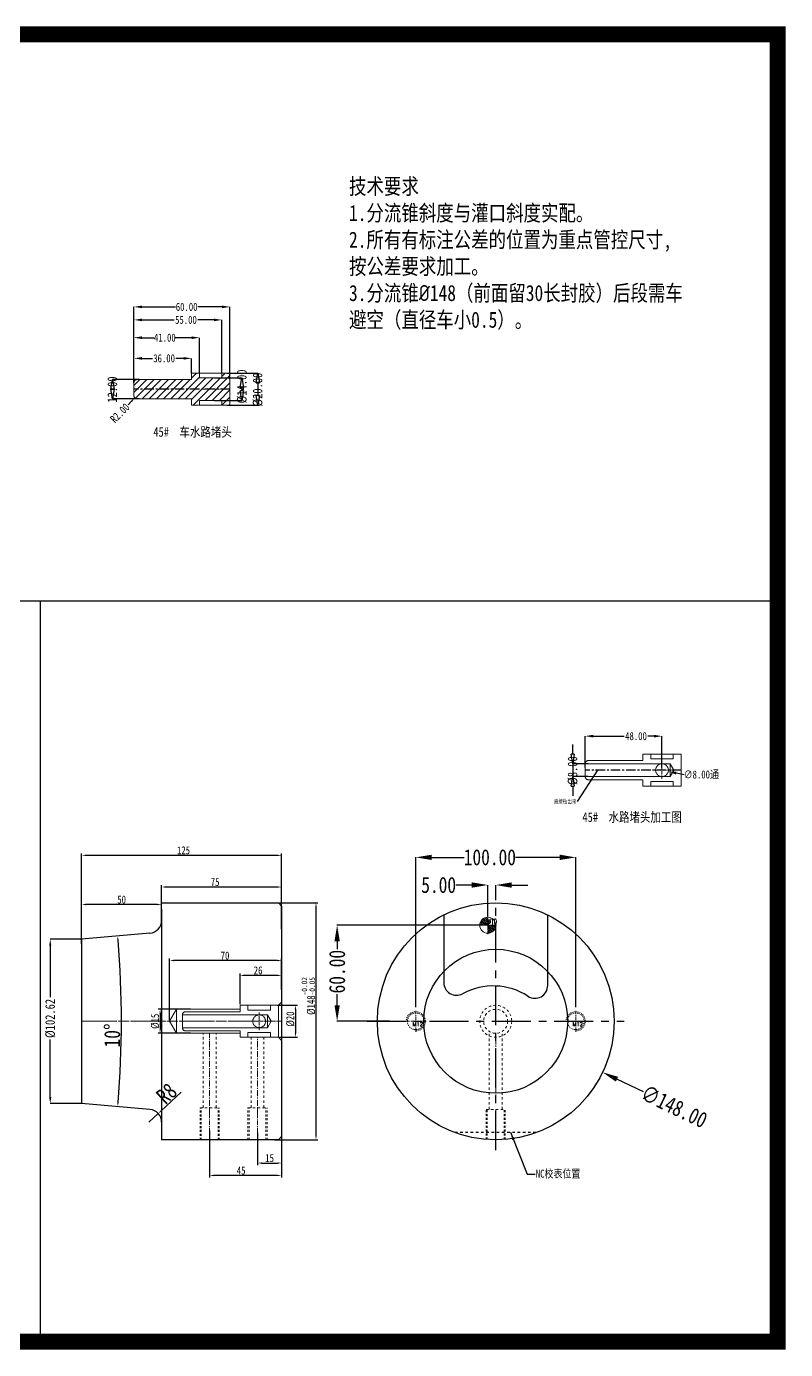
# Model space of a CAD drawing. Header units: millimetres. Extents: x -946 to 3963, y -10008 to 1396.
# Drawn here: x 1723 to 2197, y -109 to 718 of the extents above; entities that cross this region are included whole.
import ezdxf

# ---------------------------------------------------------------- set-up
doc = ezdxf.new("R2010")
doc.units = ezdxf.units.MM
doc.header["$LTSCALE"] = 16.335
doc.header["$PDMODE"] = 3
doc.header["$PDSIZE"] = 0.3125
for name, pattern in [('CENTER', [0.6, 0.375, -0.075, 0.075, -0.075]), ('HIDDEN', [0.2, 0.1, -0.1]), ('HIDDENX2', [0.75, 0.5, -0.25])]:
    doc.linetypes.add(name, pattern=pattern)
doc.layers.get('0').update_dxf_attribs({"linetype": 'CONTINUOUS'})
doc.layers.get('Defpoints').update_dxf_attribs({"linetype": 'CONTINUOUS'})
for name, color, linetype, lineweight in [('cool', 153, 'HIDDEN', 9), ('epin', 13, 'CONTINUOUS', 9), ('moldbase', 7, 'CONTINUOUS', 20), ('screw', 33, 'CONTINUOUS', 13), ('虚线', 6, 'HIDDENX2', 13)]:
    doc.layers.add(name, color=color, linetype=linetype, lineweight=lineweight)
doc.layers.add('DEFAULT_2', color=8, linetype='HIDDEN')
doc.layers.add('DIM', color=3, linetype='CONTINUOUS')
doc.styles.get("Standard").update_dxf_attribs({"font": 'txt', "width": 0.8})
doc.styles.add('TXT', font='txt.shx', dxfattribs={"bigfont": 'gbcbig.shx'})
doc.styles.add('TXT05', font='txt.shx', dxfattribs={"width": 0.5, "bigfont": 'gbcbig.shx'})
doc.dimstyles.new('11', dxfattribs={"dimtxt": 10, "dimasz": 10, "dimexe": 0, "dimexo": 0, "dimgap": 0, "dimtad": 0, "dimzin": 0, "dimdsep": 46, "dimtxsty": 'Standard', "dimcen": 0, "dimclrd": 4, "dimclre": 4, "dimclrt": 6, "dimazin": 0, "dimtfac": 1, "dimtofl": 0, "dimtmove": 0, "dimatfit": 3, "dimfxl": 0, "dimtolj": 1, "dimtzin": 0, "dimarcsym": 0})
doc.dimstyles.new('ISO-25', dxfattribs={"dimtxt": 10, "dimasz": 2.5, "dimexe": 1.25, "dimexo": 0.625, "dimtad": 1, "dimtxsty": 'Standard', "dimcen": 2.5, "dimadec": 0, "dimazin": 0, "dimtfac": 1, "dimtmove": 0, "dimatfit": 3, "dimfxl": 0, "dimarcsym": 0})
doc.dimstyles.get("Standard").update_dxf_attribs({"dimtxt": 0.15625, "dimasz": 0.1875, "dimexe": 0.125, "dimexo": 0.0625, "dimtad": 0, "dimtih": 1, "dimtoh": 1, "dimdsep": 46, "dimtxsty": 'Standard', "dimcen": 0.09, "dimadec": 0, "dimazin": 0, "dimtp": 0.01, "dimtm": 0.01, "dimtfac": 1, "dimtofl": 0, "dimtmove": 0, "dimatfit": 3, "dimfxl": 0, "dimtolj": 1, "dimarcsym": 0})
doc.dimstyles.new('STANDARD$0', dxfattribs={"dimscale": 2, "dimtxt": 3, "dimasz": 3, "dimexe": 1.25, "dimexo": 0.625, "dimgap": 0.5, "dimtad": 0, "dimdsep": 46, "dimlunit": 6, "dimtxsty": 'Standard', "dimblk": 'CLOSEDBLANK', "dimcen": 0, "dimclrt": 2, "dimazin": 2, "dimtfac": 2, "dimtmove": 1, "dimatfit": 3, "dimfxl": 0, "dimtolj": 1, "dimtzin": 0, "dimarcsym": 0})
doc.dimstyles.new('副本 STANDARD', dxfattribs={"dimtxt": 6, "dimasz": 4, "dimexe": 0, "dimexo": 0, "dimgap": 0, "dimtad": 0, "dimdsep": 46, "dimlunit": 6, "dimtxsty": 'Standard', "dimcen": 0, "dimclrd": 4, "dimclre": 4, "dimclrt": 6, "dimazin": 2, "dimtfac": 2, "dimtofl": 0, "dimtmove": 1, "dimatfit": 3, "dimfxl": 0, "dimtolj": 1, "dimtzin": 0, "dimarcsym": 0})

# ---------------------------------------------------------------- blocks, each defined once
blk = doc.blocks.new('*D93')
at = {"color": 4, "lineweight": -2}
for p, q in [((1966.24, 105.38), (1966.24, 199.04)), ((1976.24, 198.91), (1996.57, 198.91)), ((2056.24, 198.91), (2028.57, 198.91)), ((2066.24, 105.38), (2066.24, 199.04))]:
    blk.add_line(p, q, dxfattribs=at)
at = {"color": 4}
for points in [[(1976.24, 200.58), (1976.24, 197.25), (1966.24, 198.91)], [(2056.24, 200.58), (2056.24, 197.25), (2066.24, 198.91)]]:
    blk.add_solid(points, dxfattribs=at)
at = {"layer": 'Defpoints', "color": 0}
for p in [(1966.24, 198.91), (1966.24, 105.32), (2066.24, 105.32)]:
    blk.add_point(p, dxfattribs=at)
at = {"color": 6, "insert": (2012.57, 198.91), "char_height": 10, "attachment_point": 5}
blk.add_mtext('\\A1;100.00', dxfattribs=at)
blk = doc.blocks.new('_ClosedBlank')
at = {"color": 0, "linetype": 'ByBlock', "lineweight": -2}
for p, q in [((-1, 0.17), (0, 0)), ((-1, 0.17), (-1, -0.17)), ((0, 0), (-1, -0.17))]:
    blk.add_line(p, q, dxfattribs=at)
blk = doc.blocks.new('*D80')
at = {"color": 6, "lineweight": -2}
for p, q in [((1793.29, 497.37), (1776.58, 497.37)), ((1793.29, 485.37), (1776.58, 485.37))]:
    blk.add_line(p, q, dxfattribs=at)
at = {"layer": 'Defpoints', "color": 0}
for p in [(1793.29, 497.37), (1776.58, 485.37), (1793.29, 485.37)]:
    blk.add_point(p, dxfattribs=at)
at = {"color": 6, "lineweight": -2, "xscale": 6, "yscale": 6, "zscale": 6}
for p, rotation in [((1776.58, 497.37), 90), ((1776.58, 485.37), 270)]:
    blk.add_blockref('_ClosedBlank', p, dxfattribs=dict(at, rotation=rotation))
at = {"color": 4, "insert": (1776.58, 491.14), "char_height": 6, "attachment_point": 5, "rotation": 90}
blk.add_mtext('\\A1;12.00', dxfattribs=at)
blk = doc.blocks.new('*D106')
at = {"color": 4, "lineweight": -2}
for p, q in [((1790.05, 495.37), (1790.05, 510.63)), ((1795.05, 510.63), (1801.58, 510.63)), ((1821.05, 510.63), (1816.25, 510.63)), ((1826.05, 501.37), (1826.05, 510.63))]:
    blk.add_line(p, q, dxfattribs=at)
at = {"color": 4}
for points in [[(1795.05, 511.46), (1795.05, 509.79), (1790.05, 510.63)], [(1821.05, 511.46), (1821.05, 509.79), (1826.05, 510.63)]]:
    blk.add_solid(points, dxfattribs=at)
at = {"layer": 'Defpoints', "color": 0}
for p in [(1826.05, 510.63), (1826.05, 501.37), (1790.05, 495.37)]:
    blk.add_point(p, dxfattribs=at)
at = {"color": 6, "insert": (1808.92, 510.63), "char_height": 5, "attachment_point": 5}
blk.add_mtext('\\A1;36.00', dxfattribs=at)
blk = doc.blocks.new('*D107')
at = {"color": 4, "lineweight": -2}
for p, q in [((1790.05, 495.37), (1790.05, 523.53)), ((1795.05, 523.53), (1802.72, 523.53)), ((1826.05, 523.53), (1816.05, 523.53)), ((1831.05, 501.37), (1831.05, 523.53))]:
    blk.add_line(p, q, dxfattribs=at)
at = {"color": 4}
for points in [[(1795.05, 524.37), (1795.05, 522.7), (1790.05, 523.53)], [(1826.05, 524.37), (1826.05, 522.7), (1831.05, 523.53)]]:
    blk.add_solid(points, dxfattribs=at)
at = {"layer": 'Defpoints', "color": 0}
for p in [(1831.05, 523.53), (1831.05, 501.37), (1790.05, 495.37)]:
    blk.add_point(p, dxfattribs=at)
at = {"color": 6, "insert": (1809.38, 523.53), "char_height": 5, "attachment_point": 5}
blk.add_mtext('\\A1;41.00', dxfattribs=at)
blk = doc.blocks.new('*D108')
at = {"color": 4, "lineweight": -2}
for p, q in [((1790.05, 495.37), (1790.05, 534.64)), ((1795.05, 534.64), (1815.24, 534.64)), ((1840.05, 534.64), (1829.91, 534.64)), ((1845.05, 501.37), (1845.05, 534.64))]:
    blk.add_line(p, q, dxfattribs=at)
at = {"color": 4}
for points in [[(1795.05, 535.47), (1795.05, 533.81), (1790.05, 534.64)], [(1840.05, 535.47), (1840.05, 533.81), (1845.05, 534.64)]]:
    blk.add_solid(points, dxfattribs=at)
at = {"layer": 'Defpoints', "color": 0}
for p in [(1845.05, 534.64), (1845.05, 501.37), (1790.05, 495.37)]:
    blk.add_point(p, dxfattribs=at)
at = {"color": 6, "insert": (1822.58, 534.64), "char_height": 5, "attachment_point": 5}
blk.add_mtext('\\A1;55.00', dxfattribs=at)
blk = doc.blocks.new('*D109')
at = {"color": 4, "lineweight": -2}
for p, q in [((1790.05, 495.37), (1790.05, 542.76)), ((1795.05, 542.76), (1816.01, 542.76)), ((1845.05, 542.76), (1830.01, 542.76)), ((1850.05, 497.65), (1850.05, 542.76))]:
    blk.add_line(p, q, dxfattribs=at)
at = {"color": 4}
for points in [[(1795.05, 543.6), (1795.05, 541.93), (1790.05, 542.76)], [(1845.05, 543.6), (1845.05, 541.93), (1850.05, 542.76)]]:
    blk.add_solid(points, dxfattribs=at)
at = {"layer": 'Defpoints', "color": 0}
for p in [(1850.05, 542.76), (1850.05, 497.65), (1790.05, 495.37)]:
    blk.add_point(p, dxfattribs=at)
at = {"color": 6, "insert": (1823.01, 542.76), "char_height": 5, "attachment_point": 5}
blk.add_mtext('\\A1;60.00', dxfattribs=at)
blk = doc.blocks.new('*D110')
at = {"color": 6, "lineweight": -2}
for p, q in [((1840.4, 498.37), (1857.58, 498.37)), ((1857.58, 492.37), (1857.58, 490.37)), ((1840.4, 484.37), (1857.58, 484.37))]:
    blk.add_line(p, q, dxfattribs=at)
at = {"layer": 'Defpoints', "color": 0}
for p in [(1840.4, 498.37), (1840.4, 484.37), (1857.58, 484.37)]:
    blk.add_point(p, dxfattribs=at)
at = {"color": 6, "lineweight": -2, "xscale": 6, "yscale": 6, "zscale": 6}
for p, rotation in [((1857.58, 498.37), 90), ((1857.58, 484.37), 270)]:
    blk.add_blockref('_ClosedBlank', p, dxfattribs=dict(at, rotation=rotation))
at = {"color": 4, "insert": (1857.58, 493.06), "char_height": 6, "attachment_point": 5, "rotation": 90}
blk.add_mtext('\\A1;%%c14.00', dxfattribs=at)
blk = doc.blocks.new('*D111')
at = {"color": 6, "lineweight": -2}
for p, q in [((1848.11, 501.37), (1867.46, 501.37)), ((1867.46, 495.37), (1867.46, 487.37)), ((1848.11, 481.37), (1867.46, 481.37))]:
    blk.add_line(p, q, dxfattribs=at)
at = {"layer": 'Defpoints', "color": 0}
for p in [(1848.11, 501.37), (1848.11, 481.37), (1867.46, 481.37)]:
    blk.add_point(p, dxfattribs=at)
at = {"color": 6, "lineweight": -2, "xscale": 6, "yscale": 6, "zscale": 6}
for p, rotation in [((1867.46, 501.37), 90), ((1867.46, 481.37), 270)]:
    blk.add_blockref('_ClosedBlank', p, dxfattribs=dict(at, rotation=rotation))
at = {"color": 4, "insert": (1867.46, 491.05), "char_height": 6, "attachment_point": 5, "rotation": 90}
blk.add_mtext('\\A1;%%c20.00', dxfattribs=at)
blk = doc.blocks.new('*D112')
at = {"color": 6, "lineweight": -2}
blk.add_line((1786.42, 481.69), (1788.53, 483.82), dxfattribs=at)
at = {"color": 6}
blk.add_solid([(1788.17, 484.17), (1788.88, 483.47), (1790.64, 485.95)], dxfattribs=at)
at = {"layer": 'Defpoints', "color": 0}
for p in [(1790.64, 485.95), (1792.05, 487.37)]:
    blk.add_point(p, dxfattribs=at)
at = {"color": 4, "insert": (1781.25, 476.48), "char_height": 5, "attachment_point": 5, "rotation": 45.25651}
blk.add_mtext('\\A1;R2.00', dxfattribs=at)
blk = doc.blocks.new('*D113')
at = {"color": 4, "lineweight": -2}
blk.add_line((2134.1, 250.45), (2128.98, 251.53), dxfattribs=at)
at = {"color": 4}
blk.add_solid([(2129.16, 252.35), (2128.81, 250.72), (2124.09, 252.57)], dxfattribs=at)
at = {"layer": 'Defpoints', "color": 0}
for p in [(2116.27, 254.23), (2124.09, 252.57)]:
    blk.add_point(p, dxfattribs=at)
at = {"color": 6, "insert": (2144.84, 250.45), "char_height": 5, "attachment_point": 5}
blk.add_mtext('\\A1;∅8.00{\\fSimSun|b0|i0|c134|p2;通}', dxfattribs=at)
blk = doc.blocks.new('*D114')
at = {"color": 4, "lineweight": -2}
for p, q in [((2072.18, 255.12), (2072.18, 274.63)), ((2077.18, 274.63), (2096.63, 274.63)), ((2115.18, 274.63), (2111.3, 274.63)), ((2120.18, 255.12), (2120.18, 274.63))]:
    blk.add_line(p, q, dxfattribs=at)
at = {"color": 4}
for points in [[(2077.18, 275.46), (2077.18, 273.8), (2072.18, 274.63)], [(2115.18, 275.46), (2115.18, 273.8), (2120.18, 274.63)]]:
    blk.add_solid(points, dxfattribs=at)
at = {"layer": 'Defpoints', "color": 0}
for p in [(2072.18, 274.63), (2072.18, 255.12), (2120.18, 255.12)]:
    blk.add_point(p, dxfattribs=at)
at = {"color": 6, "insert": (2103.96, 274.63), "char_height": 5, "attachment_point": 5}
blk.add_mtext('\\A1;48.00', dxfattribs=at)
blk = doc.blocks.new('*D81')
at = {"color": 6, "lineweight": -2}
for p, q in [((2064.36, 263.4), (2064.36, 269.4)), ((2074.14, 257.4), (2064.36, 257.4)), ((2064.36, 257.4), (2064.36, 249.4)), ((2074.14, 249.4), (2064.36, 249.4)), ((2064.36, 243.4), (2064.36, 237.4))]:
    blk.add_line(p, q, dxfattribs=at)
at = {"layer": 'Defpoints', "color": 0}
for p in [(2074.14, 257.4), (2064.36, 249.4), (2074.14, 249.4)]:
    blk.add_point(p, dxfattribs=at)
at = {"color": 6, "lineweight": -2, "xscale": 6, "yscale": 6, "zscale": 6}
for p, rotation in [((2064.36, 257.4), 270), ((2064.36, 249.4), 90)]:
    blk.add_blockref('_ClosedBlank', p, dxfattribs=dict(at, rotation=rotation))
at = {"color": 4, "insert": (2064.36, 253.08), "char_height": 6, "attachment_point": 5, "rotation": 90}
blk.add_mtext('\\A1;%%c8.00', dxfattribs=at)
blk = doc.blocks.new('*D115')
at = {"color": 4, "lineweight": -2}
for p, q in [((2009.57, 156.52), (1916.98, 156.52)), ((1917.1, 146.52), (1917.1, 141.51)), ((1917.1, 106.52), (1917.1, 113.51)), ((1949.87, 96.52), (1916.98, 96.52))]:
    blk.add_line(p, q, dxfattribs=at)
at = {"color": 4}
for points in [[(1915.44, 146.52), (1918.77, 146.52), (1917.1, 156.52)], [(1915.44, 106.52), (1918.77, 106.52), (1917.1, 96.52)]]:
    blk.add_solid(points, dxfattribs=at)
at = {"layer": 'Defpoints', "color": 0}
for p in [(2009.64, 156.52), (1917.1, 96.52), (1949.94, 96.52)]:
    blk.add_point(p, dxfattribs=at)
at = {"color": 6, "insert": (1917.1, 127.51), "char_height": 10, "attachment_point": 5, "rotation": 90}
blk.add_mtext('\\A1;60.00', dxfattribs=at)
blk = doc.blocks.new('*D116')
at = {"color": 4, "lineweight": -2}
blk.add_line((2108.57, 52.46), (2092.05, 60.34), dxfattribs=at)
at = {"color": 4}
blk.add_solid([(2092.77, 61.85), (2091.33, 58.84), (2083.02, 64.65)], dxfattribs=at)
at = {"layer": 'Defpoints', "color": 0}
for p in [(1949.45, 128.39), (2083.02, 64.65)]:
    blk.add_point(p, dxfattribs=at)
at = {"color": 6, "insert": (2127.83, 43.27), "char_height": 10, "attachment_point": 5, "rotation": 334.49025}
blk.add_mtext('\\A1;∅148.00', dxfattribs=at)
blk = doc.blocks.new('*D83')
at = {"color": 0, "lineweight": -2}
for p, q in [((1807.37, 165.55), (1807.37, 181.64)), ((1879.87, 180.39), (1809.87, 180.39)), ((1882.37, 170.14), (1882.37, 181.64))]:
    blk.add_line(p, q, dxfattribs=at)
at = {"color": 0}
for points in [[(1809.87, 180.8), (1809.87, 179.97), (1807.37, 180.39)], [(1879.87, 180.8), (1879.87, 179.97), (1882.37, 180.39)]]:
    blk.add_solid(points, dxfattribs=at)
at = {"layer": 'Defpoints', "color": 0}
for p in [(1807.37, 180.39), (1882.37, 169.52), (1807.37, 164.93)]:
    blk.add_point(p, dxfattribs=at)
at = {"color": 0, "lineweight": 0, "insert": (1840.82, 183.51), "char_height": 5, "attachment_point": 5}
blk.add_mtext('75', dxfattribs=at)
blk = doc.blocks.new('*D84')
at = {"color": 0, "lineweight": -2}
for p, q in [((1757.37, 144.89), (1757.37, 201.42)), ((1879.87, 200.17), (1759.87, 200.17)), ((1882.37, 154.14), (1882.37, 201.42))]:
    blk.add_line(p, q, dxfattribs=at)
at = {"color": 0}
for points in [[(1759.87, 200.58), (1759.87, 199.75), (1757.37, 200.17)], [(1879.87, 200.58), (1879.87, 199.75), (1882.37, 200.17)]]:
    blk.add_solid(points, dxfattribs=at)
at = {"layer": 'Defpoints', "color": 0}
for p in [(1757.37, 200.17), (1882.37, 153.52), (1757.37, 144.27)]:
    blk.add_point(p, dxfattribs=at)
at = {"color": 0, "lineweight": 0, "insert": (1821.06, 203.29), "char_height": 5, "attachment_point": 5}
blk.add_mtext('125', dxfattribs=at)
blk = doc.blocks.new('*D85')
at = {"color": 0, "lineweight": -2}
for p, q in [((1757.37, 144.89), (1757.37, 170.64)), ((1804.87, 169.39), (1759.87, 169.39)), ((1807.37, 159.22), (1807.37, 170.64))]:
    blk.add_line(p, q, dxfattribs=at)
at = {"color": 0}
for points in [[(1759.87, 169.8), (1759.87, 168.97), (1757.37, 169.39)], [(1804.87, 169.8), (1804.87, 168.97), (1807.37, 169.39)]]:
    blk.add_solid(points, dxfattribs=at)
at = {"layer": 'Defpoints', "color": 0}
for p in [(1757.37, 169.39), (1807.37, 158.59), (1757.37, 144.27)]:
    blk.add_point(p, dxfattribs=at)
at = {"color": 0, "lineweight": 0, "insert": (1782.37, 172.51), "char_height": 5, "attachment_point": 5}
blk.add_mtext('50', dxfattribs=at)
blk = doc.blocks.new('*D86')
at = {"color": 0, "lineweight": -2}
for p, q in [((1881.08, 170.52), (1905.13, 170.52)), ((1903.88, 168.02), (1903.88, 25.02)), ((1877.91, 22.52), (1905.13, 22.52))]:
    blk.add_line(p, q, dxfattribs=at)
at = {"color": 0}
for points in [[(1903.46, 168.02), (1904.29, 168.02), (1903.88, 170.52)], [(1903.46, 25.02), (1904.29, 25.02), (1903.88, 22.52)]]:
    blk.add_solid(points, dxfattribs=at)
at = {"layer": 'Defpoints', "color": 0}
for p in [(1880.45, 170.52), (1877.28, 22.52), (1903.88, 22.52)]:
    blk.add_point(p, dxfattribs=at)
at = {"color": 0, "lineweight": 0, "insert": (1899.17, 112.33), "char_height": 5, "attachment_point": 5, "rotation": 90}
blk.add_mtext('%%C148{\\H0.7x;\\S-0.02^ -0.05;}', dxfattribs=at)
blk = doc.blocks.new('*D87')
at = {"color": 0, "lineweight": -2}
for p, q in [((1867.37, 26.85), (1867.37, 6.71)), ((1882.37, 25.86), (1882.37, 6.71)), ((1869.87, 7.96), (1879.87, 7.96))]:
    blk.add_line(p, q, dxfattribs=at)
at = {"color": 0}
for points in [[(1869.87, 8.37), (1869.87, 7.54), (1867.37, 7.96)], [(1879.87, 8.37), (1879.87, 7.54), (1882.37, 7.96)]]:
    blk.add_solid(points, dxfattribs=at)
at = {"layer": 'Defpoints', "color": 0}
for p in [(1867.37, 27.47), (1882.37, 26.48), (1882.37, 7.96)]:
    blk.add_point(p, dxfattribs=at)
at = {"color": 0, "lineweight": 0, "insert": (1874.87, 11.08), "char_height": 5, "attachment_point": 5}
blk.add_mtext('15', dxfattribs=at)
blk = doc.blocks.new('*D88')
at = {"color": 0, "lineweight": -2}
for p, q in [((1837.37, 28.32), (1837.37, -1.08)), ((1882.37, 28.21), (1882.37, -1.08)), ((1879.87, 0.17), (1839.87, 0.17))]:
    blk.add_line(p, q, dxfattribs=at)
at = {"color": 0}
for points in [[(1839.87, 0.58), (1839.87, -0.25), (1837.37, 0.17)], [(1879.87, 0.58), (1879.87, -0.25), (1882.37, 0.17)]]:
    blk.add_solid(points, dxfattribs=at)
at = {"layer": 'Defpoints', "color": 0}
for p in [(1837.37, 28.95), (1882.37, 28.84), (1837.37, 0.17)]:
    blk.add_point(p, dxfattribs=at)
at = {"color": 0, "lineweight": 0, "insert": (1857.1, 3.29), "char_height": 5, "attachment_point": 5}
blk.add_mtext('45', dxfattribs=at)
blk = doc.blocks.new('*D117')
at = {"color": 0, "lineweight": -2}
for p, q in [((1879.91, 106.52), (1892.27, 106.52)), ((1891.02, 104.02), (1891.02, 89.02)), ((1880.99, 86.52), (1892.27, 86.52))]:
    blk.add_line(p, q, dxfattribs=at)
at = {"color": 0}
for points in [[(1890.6, 104.02), (1891.43, 104.02), (1891.02, 106.52)], [(1890.6, 89.02), (1891.43, 89.02), (1891.02, 86.52)]]:
    blk.add_solid(points, dxfattribs=at)
at = {"layer": 'Defpoints', "color": 0}
for p in [(1879.28, 106.52), (1880.37, 86.52), (1891.02, 86.52)]:
    blk.add_point(p, dxfattribs=at)
at = {"color": 0, "lineweight": 0, "insert": (1887.89, 97.9), "char_height": 5, "attachment_point": 5, "rotation": 90}
blk.add_mtext('%%c20', dxfattribs=at)
blk = doc.blocks.new('*D118')
at = {"color": 0, "lineweight": -2}
for p, q in [((1856.37, 107.14), (1856.37, 126.42)), ((1879.87, 125.17), (1858.87, 125.17)), ((1882.37, 121.49), (1882.37, 126.42))]:
    blk.add_line(p, q, dxfattribs=at)
at = {"color": 0}
for points in [[(1858.87, 125.59), (1858.87, 124.75), (1856.37, 125.17)], [(1879.87, 125.59), (1879.87, 124.75), (1882.37, 125.17)]]:
    blk.add_solid(points, dxfattribs=at)
at = {"layer": 'Defpoints', "color": 0}
for p in [(1856.37, 125.17), (1882.37, 120.86), (1856.37, 106.52)]:
    blk.add_point(p, dxfattribs=at)
at = {"color": 0, "lineweight": 0, "insert": (1867.69, 128.3), "char_height": 5, "attachment_point": 5}
blk.add_mtext('26', dxfattribs=at)
blk = doc.blocks.new('*D89')
at = {"color": 0, "lineweight": -2}
for p, q in [((1812.37, 97.14), (1812.37, 135.68)), ((1879.87, 134.43), (1814.87, 134.43)), ((1882.37, 116.41), (1882.37, 135.68))]:
    blk.add_line(p, q, dxfattribs=at)
at = {"color": 0}
for points in [[(1814.87, 134.85), (1814.87, 134.01), (1812.37, 134.43)], [(1879.87, 134.85), (1879.87, 134.01), (1882.37, 134.43)]]:
    blk.add_solid(points, dxfattribs=at)
at = {"layer": 'Defpoints', "color": 0}
for p in [(1812.37, 134.43), (1882.37, 115.79), (1812.37, 96.52)]:
    blk.add_point(p, dxfattribs=at)
at = {"color": 0, "lineweight": 0, "insert": (1847.01, 137.55), "char_height": 5, "attachment_point": 5}
blk.add_mtext('70', dxfattribs=at)
blk = doc.blocks.new('*D119')
at = {"color": 0, "lineweight": -2}
for p, q in [((1825.38, 104.02), (1805.18, 104.02)), ((1806.43, 101.52), (1806.43, 91.52)), ((1825.38, 89.02), (1805.18, 89.02))]:
    blk.add_line(p, q, dxfattribs=at)
at = {"color": 0}
for points in [[(1806.02, 101.52), (1806.85, 101.52), (1806.43, 104.02)], [(1806.02, 91.52), (1806.85, 91.52), (1806.43, 89.02)]]:
    blk.add_solid(points, dxfattribs=at)
at = {"layer": 'Defpoints', "color": 0}
for p in [(1826.01, 104.02), (1806.43, 89.02), (1826.01, 89.02)]:
    blk.add_point(p, dxfattribs=at)
at = {"color": 0, "lineweight": 0, "insert": (1803.31, 96.52), "char_height": 5, "attachment_point": 5, "rotation": 90}
blk.add_mtext('%%c15', dxfattribs=at)
blk = doc.blocks.new('*D90')
at = {"color": 4, "lineweight": -2}
for p, q in [((1757.37, 147.83), (1737.75, 147.83)), ((1737.75, 143.83), (1737.75, 111.49)), ((1737.75, 49.21), (1737.75, 85.09)), ((1757.37, 45.21), (1737.75, 45.21))]:
    blk.add_line(p, q, dxfattribs=at)
at = {"color": 4}
for points in [[(1737.08, 143.83), (1738.41, 143.83), (1737.75, 147.83)], [(1737.08, 49.21), (1738.41, 49.21), (1737.75, 45.21)]]:
    blk.add_solid(points, dxfattribs=at)
at = {"layer": 'Defpoints', "color": 0}
for p in [(1757.37, 147.83), (1737.75, 45.21), (1757.37, 45.21)]:
    blk.add_point(p, dxfattribs=at)
at = {"color": 6, "insert": (1737.75, 98.29), "char_height": 6, "attachment_point": 5, "rotation": 90}
blk.add_mtext('\\A1;%%c102.62', dxfattribs=at)
blk = doc.blocks.new('screw_m12_g')
at = {"layer": 'screw', "color": 1, "linetype": 'CENTER', "ltscale": 0.373186}
for p, q in [((-6.6, 0), (6.6, 0)), ((0, -6.6), (0, 6.6))]:
    blk.add_line(p, q, dxfattribs=at)
at = {"layer": 'screw', "linetype": 'HIDDEN', "ltscale": 0.373186}
blk.add_circle((0, 0), 5.25, dxfattribs=at)
at = {"layer": 'screw', "color": 92, "linetype": 'HIDDEN', "ltscale": 0.373186}
blk.add_arc((0, 0), 6, 270, 180, dxfattribs=at)
at = {"layer": 'screw', "color": 6, "style": 'TXT'}
blk.add_text('M12', height=2.4, dxfattribs=at).set_placement((-2.04, -3))
blk = doc.blocks.new('epin_ejp_10')
at = {"layer": 'epin'}
h = blk.add_hatch(dxfattribs=at)
h.set_pattern_fill('_ANSI31', color=123, scale=0.25, angle=90, style=0)
h.set_pattern_definition([(135, (-1645.23396, 6741.0989), (-0.56126601, -0.56126601), [])])
h.paths.add_polyline_path([(0, 5, 0.414214), (-5, 0), (0, 0)])
h.paths.add_polyline_path([(5, 0), (0, 0), (0, -5, 0.414214)])
at = {"layer": 'epin', "color": 1, "linetype": 'CENTER', "ltscale": 0.219913}
for p, q in [((-5.5, 0), (5.5, 0)), ((0, -5.5), (0, 5.5))]:
    blk.add_line(p, q, dxfattribs=at)
at = {"layer": 'epin'}
blk.add_circle((0, 0), 5, dxfattribs=at)
at = {"layer": 'epin', "color": 6, "style": 'TXT05', "width": 0.5}
blk.add_text('%%c10', height=3.5, dxfattribs=at).set_placement((0.2, 0.5))
blk = doc.blocks.new('*D130')
at = {"color": 0, "lineweight": -2}
for p, q in [((1819.67, 52.18), (1807.1, 40.61)), ((1799.37, 33.5), (1805.26, 38.92))]:
    blk.add_line(p, q, dxfattribs=at)
at = {"color": 0}
blk.add_solid([(1806.81, 40.92), (1807.38, 40.3), (1805.26, 38.92)], dxfattribs=at)
at = {"layer": 'Defpoints', "color": 0}
for p in [(1799.37, 33.5), (1805.26, 38.92)]:
    blk.add_point(p, dxfattribs=at)
at = {"color": 0, "insert": (1810.49, 51.38), "char_height": 10, "attachment_point": 5, "rotation": 42.61419}
blk.add_mtext('R8', dxfattribs=at)
blk = doc.blocks.new('*D131')
at = {"color": 0, "lineweight": -2}
blk.add_arc((1170.87, 96.52), 611.35, 355.2343, 4.76572, dxfattribs=at)
at = {"color": 0}
for points in [[(1779.69, 147.27), (1780.52, 147.34), (1779.89, 149.8)], [(1780.52, 45.69), (1779.69, 45.76), (1779.89, 43.23)]]:
    blk.add_solid(points, dxfattribs=at)
at = {"layer": 'Defpoints', "color": 0}
for p in [(1800.07, 151.57), (1757.37, 147.83), (1781.96, 114.3), (1757.37, 45.21), (1800.07, 41.47)]:
    blk.add_point(p, dxfattribs=at)
at = {"color": 0, "insert": (1776.53, 87.63), "char_height": 10, "attachment_point": 5, "rotation": 89.15898}
blk.add_mtext('10°', dxfattribs=at)
blk = doc.blocks.new('*D166')
at = {"color": 4, "lineweight": -2}
for p, q in [((2001.24, 181.63), (1991.24, 181.63)), ((2011.24, 162.02), (2011.24, 181.63)), ((2016.24, 176.92), (2016.24, 181.63)), ((2026.24, 181.63), (2036.24, 181.63))]:
    blk.add_line(p, q, dxfattribs=at)
at = {"color": 4}
for points in [[(2001.24, 183.3), (2001.24, 179.96), (2011.24, 181.63)], [(2026.24, 183.3), (2026.24, 179.96), (2016.24, 181.63)]]:
    blk.add_solid(points, dxfattribs=at)
at = {"layer": 'Defpoints', "color": 0}
for p in [(2011.24, 181.63), (2016.24, 176.92), (2011.24, 162.02)]:
    blk.add_point(p, dxfattribs=at)
at = {"color": 6, "insert": (1980.57, 181.63), "char_height": 10, "attachment_point": 5}
blk.add_mtext('\\A1;5.00', dxfattribs=at)

msp = doc.modelspace()

# ---------------------------------------------------------------- hatches: boundary and pattern name
h = msp.add_hatch()
h.set_pattern_fill('ANSI31', color=4, style=0)
h.set_pattern_definition([(45, (1356.88, -366.0097), (-2.245064, 2.245064), [])])
h.paths.add_polyline_path([(1831.048, 498.372), (1831.048, 501.372), (1826.048, 501.372), (1826.048, 497.372), (1792.048, 497.372, 0.4142136), (1790.048, 495.372), (1790.048, 491.372), (1850.048, 491.372), (1850.048, 501.372), (1845.048, 501.372), (1845.048, 498.372)])
h.paths.add_polyline_path([(1790.048, 491.372), (1790.048, 487.372, 0.4142136), (1792.048, 485.372), (1826.048, 485.372), (1826.048, 481.372), (1831.048, 481.372), (1831.048, 484.372), (1845.048, 484.372), (1845.048, 481.372), (1850.048, 481.372), (1850.048, 491.372), (1843.548, 491.372), (1843.548, 491.372), (1832.548, 491.372), (1832.548, 491.372)])

# ---------------------------------------------------------------- linework, layer by layer
at = {"color": 1, "linetype": 'CENTER', "ltscale": 0.970285}
for p, q in [((1850.048, 491.372), (1790.048, 491.372)), ((2132.18, 253.4), (2072.18, 253.4))]:
    msp.add_line(p, q, dxfattribs=at)
for p, q in [((1223.788, 359.056), (2192.445, 359.056)), ((1731.388, 359.056), (1731.388, -103.523)), ((1807.369, 170.518), (1880.369, 170.517)), ((1807.369, 166.518), (1807.369, 22.518)), ((1880.369, 170.518), (1882.369, 168.517)), ((1882.369, 168.517), (1882.369, 24.518)), ((1880.369, 22.517), (1807.369, 22.518)), ((1880.369, 22.518), (1882.369, 24.518))]:
    msp.add_line(p, q)
at = {"color": 1, "linetype": 'CENTER', "ltscale": 3.980655}
for p, q in [((2016.237, 16.118), (2016.237, 176.918)), ((1935.837, 96.518), (2096.637, 96.518))]:
    msp.add_line(p, q, dxfattribs=at)
at = {"color": 3}
for p, q in [((1983.737, 162.999), (1983.737, 120.755)), ((2048.737, 118.89), (2048.737, 162.999))]:
    msp.add_line(p, q, dxfattribs=at)
at = {"color": 7, "linetype": 'Continuous'}
for p, q in [((1800.067, 151.565), (1757.369, 147.83)), ((1757.369, 147.83), (1757.369, 45.205)), ((1800.066, 41.47), (1757.369, 45.205))]:
    msp.add_line(p, q, dxfattribs=at)
at = {"const_width": 10}
msp.add_lwpolyline([(2192.445, -103.523), (1223.788, -103.523), (1223.788, 712.937), (2192.445, 712.937)], close=True, dxfattribs=at)
for radius in [74, 45]:
    msp.add_circle((2016.237, 96.518), radius)
for centre, start, end in [((1799.369, 159.535), 275.000023, 0), ((1799.369, 33.5), 0.00048, 85)]:
    msp.add_arc(centre, 8, start, end)
at = {"color": 3}
for centre, radius, start, end in [((1991.737, 120.755), 8, 180, 298.537462), ((2014.668, 78.586), 40, 57.105076, 118.537462), ((2040.737, 118.89), 8, 237.105076, 0)]:
    msp.add_arc(centre, radius, start, end, dxfattribs=at)
at = {"layer": 'cool', "ltscale": 0.932966}
for p, q in [((1833.369, 42.518), (1833.369, 89.018)), ((1841.369, 42.518), (1841.369, 89.018)), ((1863.369, 42.517), (1863.369, 86.518)), ((1871.369, 42.517), (1871.369, 86.518)), ((2012.237, 41.518), (2012.237, 90.174)), ((2020.237, 41.518), (2020.237, 90.174)), ((1831.369, 42.518), (1843.369, 42.518)), ((1861.369, 42.518), (1873.369, 42.517)), ((2010.237, 41.518), (2022.237, 41.518))]:
    msp.add_line(p, q, dxfattribs=at)
at = {"layer": 'cool', "color": 1, "linetype": 'CENTER', "ltscale": 0.621977}
for p, q in [((1837.369, 37.518), (1837.369, 89.018)), ((1867.369, 37.518), (1867.369, 86.518)), ((2016.237, 45.518), (2016.237, 88.518))]:
    msp.add_line(p, q, dxfattribs=at)
at = {"layer": 'cool', "ltscale": 0.932966}
for radius in [10, 7.5]:
    msp.add_circle((2016.237, 96.518), radius, dxfattribs=at)
at = {"layer": 'DEFAULT_2', "color": 8, "linetype": 'HIDDEN'}
msp.add_line((1990.71, 27.326), (2041.764, 27.326), dxfattribs=at)
at = {"layer": 'moldbase', "color": 1, "linetype": 'CENTER', "ltscale": 3.109887}
for p in [(1757.369, 96.518), (1760.369, 96.518)]:
    msp.add_line(p, (1882.369, 96.518), dxfattribs=at)
at = {"layer": 'screw', "color": 92, "linetype": 'HIDDEN', "ltscale": 0.746373}
for p, q in [((1831.369, 22.518), (1831.369, 42.518)), ((1843.369, 22.518), (1843.369, 42.518)), ((1861.369, 22.518), (1861.369, 42.518)), ((1873.369, 22.518), (1873.369, 42.517)), ((2010.237, 22.761), (2010.237, 41.518)), ((2022.237, 22.761), (2022.237, 41.518))]:
    msp.add_line(p, q, dxfattribs=at)
at = {"layer": 'screw', "linetype": 'HIDDEN', "ltscale": 0.746373}
for p, q in [((1832.119, 22.518), (1832.119, 42.518)), ((1842.619, 22.518), (1842.619, 42.518)), ((1862.119, 22.518), (1862.119, 42.518)), ((1872.619, 22.518), (1872.619, 42.517)), ((2010.987, 22.704), (2010.987, 41.518)), ((2021.487, 22.704), (2021.487, 41.518))]:
    msp.add_line(p, q, dxfattribs=at)
at = {"layer": 'screw', "color": 1, "linetype": 'CENTER', "ltscale": 0.466483}
for p, q in [((1837.369, 22.518), (1837.369, 42.518)), ((1867.369, 22.518), (1867.369, 42.518)), ((2016.237, 21.518), (2016.237, 41.518))]:
    msp.add_line(p, q, dxfattribs=at)
at = {"layer": '虚线', "ltscale": 10}
for p, q in [((1826.048, 497.372), (1792.048, 497.372)), ((1826.048, 501.372), (1826.048, 497.372)), ((1850.048, 501.372), (1826.048, 501.372)), ((1831.048, 501.372), (1831.048, 498.372)), ((1845.048, 498.372), (1831.048, 498.372)), ((1845.048, 501.372), (1845.048, 498.372)), ((1850.048, 501.372), (1850.048, 481.372)), ((1790.048, 487.372), (1790.048, 495.372)), ((1826.048, 485.372), (1792.048, 485.372)), ((1826.048, 481.372), (1826.048, 485.372)), ((1850.048, 481.372), (1826.048, 481.372)), ((1831.048, 481.372), (1831.048, 484.372)), ((1845.048, 484.372), (1831.048, 484.372)), ((1845.048, 481.372), (1845.048, 484.372)), ((2067.18, 257.4), (2125.305, 257.4)), ((2072.18, 249.4), (2072.18, 257.4)), ((2108.18, 259.4), (2074.18, 259.4)), ((2108.18, 263.4), (2108.18, 259.4)), ((2132.18, 263.4), (2108.18, 263.4)), ((2113.18, 263.4), (2113.18, 260.4)), ((2127.18, 260.4), (2113.18, 260.4)), ((2125.302, 257.4), (2125.284, 249.404)), ((2127.602, 253.418), (2125.302, 257.4)), ((2127.18, 263.4), (2127.18, 260.4)), ((2132.18, 263.4), (2132.18, 243.4)), ((2067.18, 249.4), (2125.282, 249.4)), ((2127.602, 253.418), (2125.282, 249.4)), ((2108.18, 247.4), (2074.18, 247.4)), ((2108.18, 243.4), (2108.18, 247.4)), ((2132.18, 243.4), (2108.18, 243.4)), ((2113.18, 243.4), (2113.18, 246.4)), ((2127.18, 246.4), (2113.18, 246.4)), ((2127.18, 243.4), (2127.18, 246.4)), ((1880.369, 106.518), (1882.369, 108.518)), ((1812.369, 96.518), (1816.699, 104.018)), ((1856.369, 104.018), (1816.699, 104.018)), ((1816.699, 104.018), (1816.699, 89.018)), ((1820.369, 100.518), (1873.494, 100.518)), ((1820.369, 92.518), (1820.369, 100.518)), ((1856.369, 102.518), (1822.367, 102.518)), ((1856.369, 106.518), (1856.369, 102.518)), ((1880.369, 106.518), (1856.369, 106.518)), ((1861.369, 106.518), (1861.369, 103.518)), ((1875.369, 103.518), (1861.369, 103.518)), ((1873.491, 100.518), (1873.473, 92.522)), ((1875.791, 96.536), (1873.491, 100.518)), ((1875.369, 106.518), (1875.369, 103.518)), ((1880.369, 106.518), (1880.369, 86.518)), ((1812.369, 96.518), (1816.699, 89.018)), ((1820.369, 92.518), (1873.471, 92.518)), ((1875.791, 96.536), (1873.471, 92.518)), ((1856.369, 89.018), (1816.699, 89.018)), ((1856.369, 90.518), (1822.369, 90.518)), ((1856.369, 86.518), (1856.369, 90.518)), ((1880.369, 86.518), (1856.369, 86.518)), ((1861.369, 86.518), (1861.369, 89.518)), ((1875.369, 89.518), (1861.369, 89.518)), ((1875.369, 86.518), (1875.369, 89.518)), ((1880.369, 86.518), (1882.369, 84.518))]:
    msp.add_line(p, q, dxfattribs=at)
at = {"layer": '虚线', "color": 1, "linetype": 'CENTER', "ltscale": 0.310989}
for p, q in [((1832.548, 491.372), (1843.548, 491.372)), ((2120.18, 247.9), (2120.18, 258.9)), ((2114.68, 253.4), (2125.68, 253.4)), ((1868.369, 91.018), (1868.369, 102.018)), ((1862.869, 96.518), (1873.869, 96.518))]:
    msp.add_line(p, q, dxfattribs=at)
at = {"layer": '虚线', "ltscale": 10}
for centre in [(2120.18, 253.4), (1868.369, 96.518)]:
    msp.add_circle(centre, 4, dxfattribs=at)
for centre, start, end in [((1792.048, 495.372), 90, 180), ((1792.048, 487.372), 180, 270), ((2074.18, 257.4), 90, 180), ((2074.18, 249.4), 180, 270), ((1822.369, 100.518), 90, 180), ((1822.369, 92.518), 180, 270)]:
    msp.add_arc(centre, 2, start, end, dxfattribs=at)

# ---------------------------------------------------------------- block references
at = {"layer": 'epin'}
msp.add_blockref('epin_ejp_10', (2011.237, 156.518), dxfattribs=at)
at = {"layer": 'screw'}
for p in [(1966.237, 96.518), (2066.237, 96.518)]:
    msp.add_blockref('screw_m12_g', p, dxfattribs=at)

# ---------------------------------------------------------------- texts
at = {"attachment_point": 1}
for s, insert, char_height, width in [('{\\fSimSun|b0|i0|c134|p2;技术要求\\P1.分流锥斜度与灌口斜度实配。\\P2.所有有标注公差的位置为重点管控尺寸,按公差要求加工。\\P3.分流锥\\fISOCPEUR|b0|i0|c0|p34;%%C\\fSimSun|b0|i0|c134|p2;148（前面留30长封胶）后段需车避空（直径车小0.5）。}', (1924.524, 623.11), 10, 209.44801), ('{\\fSimSun|b0|i0|c134|p2;45#  车水路堵头}', (1802.186, 467.669), 6, 71.53055), ('{\\fSimSun|b0|i0|c134|p2;45#  水路堵头加工图}', (2070.427, 227.061), 6, 71.53055)]:
    msp.add_mtext(s, dxfattribs=dict(at, insert=insert, char_height=char_height, width=width))
at = {"layer": 'DIM'}
for s, insert, char_height, attachment_point in [('\\A1;{\\fSimSun|b0|i0|c134|p2;直接钻出来}', (2066.638, 233.718), 2.5, 6), ('\\A1;NC{\\fSimSun|b0|i0|c134|p2;校表位置}', (2041.309, 1.067), 5, 4)]:
    msp.add_mtext(s, dxfattribs=dict(at, insert=insert, char_height=char_height, attachment_point=attachment_point))

# ---------------------------------------------------------------- dimensions: what is measured, and where the dimension line sits
for base, p1, p2, override, picture, middle in [((1850.048, 542.764), (1790.048, 495.372), (1850.048, 497.65), {"dimscale": 1, "dimtxt": 5, "dimasz": 5, "dimexe": 0, "dimexo": 0, "dimgap": 0, "dimtih": 1, "dimtoh": 1, "dimzin": 0, "dimlunit": 2, "dimclrd": 4, "dimclre": 4, "dimclrt": 6, "dimazin": 0, "dimtp": 0.01, "dimtm": 0.01, "dimtfac": 1, "dimtofl": 0, "dimtmove": 0, "dimfxl": 1.25}, '*D109', (1823.013, 542.764)), ((1845.048, 534.64), (1790.048, 495.372), (1845.048, 501.372), {"dimscale": 1, "dimtxt": 5, "dimasz": 5, "dimexe": 0, "dimexo": 0, "dimgap": 0, "dimtih": 1, "dimtoh": 1, "dimzin": 0, "dimlunit": 2, "dimclrd": 4, "dimclre": 4, "dimclrt": 6, "dimazin": 0, "dimtp": 0.01, "dimtm": 0.01, "dimtfac": 1, "dimtofl": 0, "dimtmove": 0, "dimfxl": 1.25}, '*D108', (1822.578, 534.64)), ((1831.048, 523.533), (1790.048, 495.372), (1831.048, 501.372), {"dimscale": 1, "dimtxt": 5, "dimasz": 5, "dimexe": 0, "dimexo": 0, "dimgap": 0, "dimtih": 1, "dimtoh": 1, "dimzin": 0, "dimlunit": 2, "dimclrd": 4, "dimclre": 4, "dimclrt": 6, "dimazin": 0, "dimtp": 0.01, "dimtm": 0.01, "dimtfac": 1, "dimtofl": 0, "dimtmove": 0, "dimfxl": 1.25}, '*D107', (1809.384, 523.533)), ((1826.048, 510.626), (1790.048, 495.372), (1826.048, 501.372), {"dimscale": 1, "dimtxt": 5, "dimasz": 5, "dimexe": 0, "dimexo": 0, "dimgap": 0, "dimtih": 1, "dimtoh": 1, "dimzin": 0, "dimlunit": 2, "dimclrd": 4, "dimclre": 4, "dimclrt": 6, "dimazin": 0, "dimtp": 0.01, "dimtm": 0.01, "dimtfac": 1, "dimtofl": 0, "dimtmove": 0, "dimfxl": 1.25}, '*D106', (1808.916, 510.626)), ((2072.18, 274.628), (2120.18, 255.118), (2072.18, 255.118), {"dimscale": 1, "dimtxt": 5, "dimasz": 5, "dimexe": 0, "dimexo": 0, "dimgap": 0, "dimtih": 1, "dimtoh": 1, "dimzin": 0, "dimlunit": 2, "dimclrd": 4, "dimclre": 4, "dimclrt": 6, "dimazin": 0, "dimtp": 0.01, "dimtm": 0.01, "dimtfac": 1, "dimtofl": 0, "dimtmove": 0, "dimfxl": 1.25}, '*D114', (2103.962, 274.628)), ((1966.237, 198.915), (2066.237, 105.318), (1966.237, 105.318), {"dimscale": 1, "dimtxt": 10, "dimasz": 10, "dimexe": 0.125, "dimexo": 0.0625, "dimgap": 0, "dimzin": 0, "dimlunit": 2, "dimclrd": 4, "dimclre": 4, "dimclrt": 6, "dimazin": 0, "dimtfac": 1, "dimtofl": 0, "dimtmove": 0}, '*D93', (2012.568, 198.915))]:
    dim = msp.add_linear_dim(base=base, p1=p1, p2=p2, dimstyle='STANDARD$0', override=override)
    dim.commit()
    dim.dimension.update_dxf_attribs({"geometry": picture, "text_midpoint": middle, "dimtype": 160})
for base, p1, p2, override, picture, middle in [((1857.582, 484.372), (1840.402, 498.372), (1840.402, 484.372), {"dimexe": 0, "dimexo": 0, "dimgap": 0, "dimzin": 0, "dimclrd": 6, "dimclre": 6, "dimclrt": 4}, '*D110', (1857.582, 493.062)), ((1867.461, 481.372), (1848.111, 501.372), (1848.111, 481.372), {"dimexe": 0, "dimexo": 0, "dimgap": 0, "dimzin": 0, "dimclrd": 6, "dimclre": 6, "dimclrt": 4}, '*D111', (1867.461, 491.052)), ((2064.363, 249.4), (2074.142, 257.4), (2074.142, 249.4), {"dimtxt": 3, "dimexe": 0, "dimexo": 0, "dimgap": 0, "dimzin": 0, "dimclrd": 6, "dimclre": 6, "dimclrt": 4}, '*D81', (2064.363, 253.084))]:
    dim = msp.add_linear_dim(base=base, p1=p1, p2=p2, angle=90, text='%%c<>', dimstyle='STANDARD$0', override=override)
    dim.commit()
    dim.dimension.update_dxf_attribs({"geometry": picture, "text_midpoint": middle, "dimtype": 160})
for base, p1, p2, override, picture, middle in [((1776.581, 485.372), (1793.292, 497.372), (1793.292, 485.372), {"dimexe": 0, "dimexo": 0, "dimgap": 0, "dimzin": 0, "dimclrd": 6, "dimclre": 6, "dimclrt": 4}, '*D80', (1776.581, 491.14)), ((1917.103, 96.518), (2009.637, 156.518), (1949.935, 96.518), {"dimscale": 1, "dimtxt": 10, "dimasz": 10, "dimexe": 0.125, "dimexo": 0.0625, "dimgap": 0, "dimzin": 0, "dimlunit": 2, "dimclrd": 4, "dimclre": 4, "dimclrt": 6, "dimazin": 0, "dimtfac": 1, "dimtofl": 0, "dimtmove": 0}, '*D115', (1917.103, 127.514))]:
    dim = msp.add_linear_dim(base=base, p1=p1, p2=p2, angle=90, dimstyle='STANDARD$0', override=override)
    dim.commit()
    dim.dimension.update_dxf_attribs({"geometry": picture, "text_midpoint": middle, "dimtype": 160})
for center, mpoint, dimstyle, override, picture, middle in [((1792.048, 487.372), (1790.64, 485.951), 'Standard', {"dimtxt": 5, "dimasz": 3, "dimexe": 0, "dimexo": 0, "dimgap": 0, "dimtih": 0, "dimtoh": 0, "dimzin": 0, "dimcen": 0, "dimclrd": 6, "dimclre": 6, "dimclrt": 4, "dimadec": 2, "dimtp": 0, "dimtm": 0, "dimtzin": 0}, '*D112', (1781.254, 476.481)), ((1799.369, 33.5), (1805.257, 38.917), 'ISO-25', {"dimfxl": 1.25}, '*D130', (1810.494, 51.378))]:
    dim = msp.add_radius_dim(center=center, mpoint=mpoint, dimstyle=dimstyle, override=override)
    dim.commit()
    dim.dimension.update_dxf_attribs({"geometry": picture, "text_midpoint": middle})
dim = msp.add_diameter_dim_2p(p1=(2116.267, 254.23), p2=(2124.093, 252.57), text='<>{\\fSimSun|b0|i0|c134|p2;通}', dimstyle='Standard', override={"dimtxt": 5, "dimasz": 5, "dimexe": 0, "dimexo": 0, "dimgap": 0, "dimzin": 0, "dimcen": 0, "dimclrd": 4, "dimclre": 4, "dimclrt": 6, "dimadec": 2, "dimfxl": 1.25, "dimtzin": 0})
dim.commit()
dim.dimension.update_dxf_attribs({"geometry": '*D113', "text_midpoint": (2134.104, 250.447), "dimtype": 163})
at = {"color": 6, "lineweight": 0}
for base, p1, p2, picture, middle in [((1757.369, 200.166), (1882.369, 153.517), (1757.369, 144.268), '*D84', (1821.06, 200.166)), ((1807.369, 180.386), (1882.369, 169.517), (1807.369, 164.928), '*D83', (1840.823, 180.386)), ((1812.369, 134.43), (1882.369, 115.789), (1812.369, 96.518), '*D89', (1847.005, 134.43)), ((1856.369, 125.17), (1882.369, 120.861), (1856.369, 106.518), '*D118', (1867.687, 125.17)), ((1837.369, 0.165), (1882.369, 28.836), (1837.369, 28.946), '*D88', (1857.097, 0.165)), ((1882.369, 7.957), (1867.369, 27.473), (1882.369, 26.481), '*D87', (1874.869, 7.957))]:
    dim = msp.add_linear_dim(base=base, p1=p1, p2=p2, dimstyle='ISO-25', override={"dimtxt": 5}, dxfattribs=at)
    dim.commit()
    dim.dimension.update_dxf_attribs({"geometry": picture, "text_midpoint": middle, "dimtype": 160})
dim = msp.add_linear_dim(base=(2011.237, 181.631), p1=(2016.237, 176.918), p2=(2011.237, 162.018), dimstyle='11')
dim.commit()
dim.dimension.update_dxf_attribs({"geometry": '*D166', "text_midpoint": (1980.57, 181.631), "dimtype": 160})
dim = msp.add_linear_dim(base=(1757.369, 169.386), p1=(1807.369, 158.595), p2=(1757.369, 144.268), dimstyle='ISO-25', override={"dimtxt": 5}, dxfattribs=at)
dim.commit()
dim.dimension.update_dxf_attribs({"geometry": '*D85', "text_midpoint": (1782.369, 172.511)})
for base, p1, p2, text, picture, middle in [((1903.875, 22.517), (1880.455, 170.517), (1877.283, 22.517), '%%C<>{\\H0.7x;\\S-0.02^ -0.05;}', '*D86', (1903.875, 112.328)), ((1806.434, 89.018), (1826.01, 104.018), (1826.01, 89.018), '%%c<>', '*D119', (1806.434, 96.518)), ((1891.018, 86.518), (1879.285, 106.518), (1880.369, 86.518), '%%c<>', '*D117', (1891.018, 97.902))]:
    dim = msp.add_linear_dim(base=base, p1=p1, p2=p2, angle=90, text=text, dimstyle='ISO-25', override={"dimtxt": 5}, dxfattribs=at)
    dim.commit()
    dim.dimension.update_dxf_attribs({"geometry": picture, "text_midpoint": middle, "dimtype": 160})
dim = msp.add_angular_dim_2l(base=(1781.959, 114.298), line1=((1800.066, 41.47), (1757.369, 45.205)), line2=((1800.067, 151.565), (1757.369, 147.83)), dimstyle='ISO-25', override={"dimfxl": 1.25})
dim.commit()
dim.dimension.update_dxf_attribs({"geometry": '*D131', "text_midpoint": (1782.151, 87.544), "dimtype": 162})
dim = msp.add_linear_dim(base=(1737.7457, 45.2052), p1=(1757.3692, 147.8299), p2=(1757.3692, 45.2052), angle=90, text='%%c<>', dimstyle='副本 STANDARD')
dim.commit()
dim.dimension.update_dxf_attribs({"geometry": '*D90', "text_midpoint": (1737.7457, 98.2887), "dimtype": 160})
dim = msp.add_diameter_dim_2p(p1=(1949.451, 128.387), p2=(2083.023, 64.649), dimstyle='Standard', override={"dimtxt": 10, "dimasz": 10, "dimgap": 0, "dimtih": 0, "dimtoh": 0, "dimzin": 0, "dimcen": 0, "dimclrd": 4, "dimclre": 4, "dimclrt": 6, "dimadec": 2, "dimtp": 0, "dimtm": 0, "dimtzin": 0})
dim.commit()
dim.dimension.update_dxf_attribs({"geometry": '*D116', "text_midpoint": (2127.826, 43.269), "dimtype": 163})

# ---------------------------------------------------------------- leaders
at = {"layer": 'DIM'}
msp.add_leader([(2079.936, 253.4), (2067.138, 233.718)], dimstyle='Standard', override={"dimtxt": 2.5, "dimasz": 2, "dimexe": 0, "dimexo": 0, "dimgap": 0.49975, "dimtad": 0, "dimzin": 0, "dimcen": 2.673, "dimadec": 2, "dimtol": 0, "dimtzin": 0}, dxfattribs=at)
at = {"layer": 'DIM', "annotation_type": 0, "has_hookline": 1, "hookline_direction": 0, "text_width": 30.467}
msp.add_leader([(2025.464, 27.326), (2035.809, 1.067), (2040.809, 1.067)], dimstyle='Standard', override={"dimtxt": 2.5, "dimasz": 5, "dimexe": 0, "dimexo": 0, "dimgap": 0.49975, "dimtad": 0, "dimzin": 0, "dimcen": 0, "dimadec": 2, "dimtol": 0, "dimtzin": 0}, dxfattribs=at)

doc.saveas('drawing.dxf')
